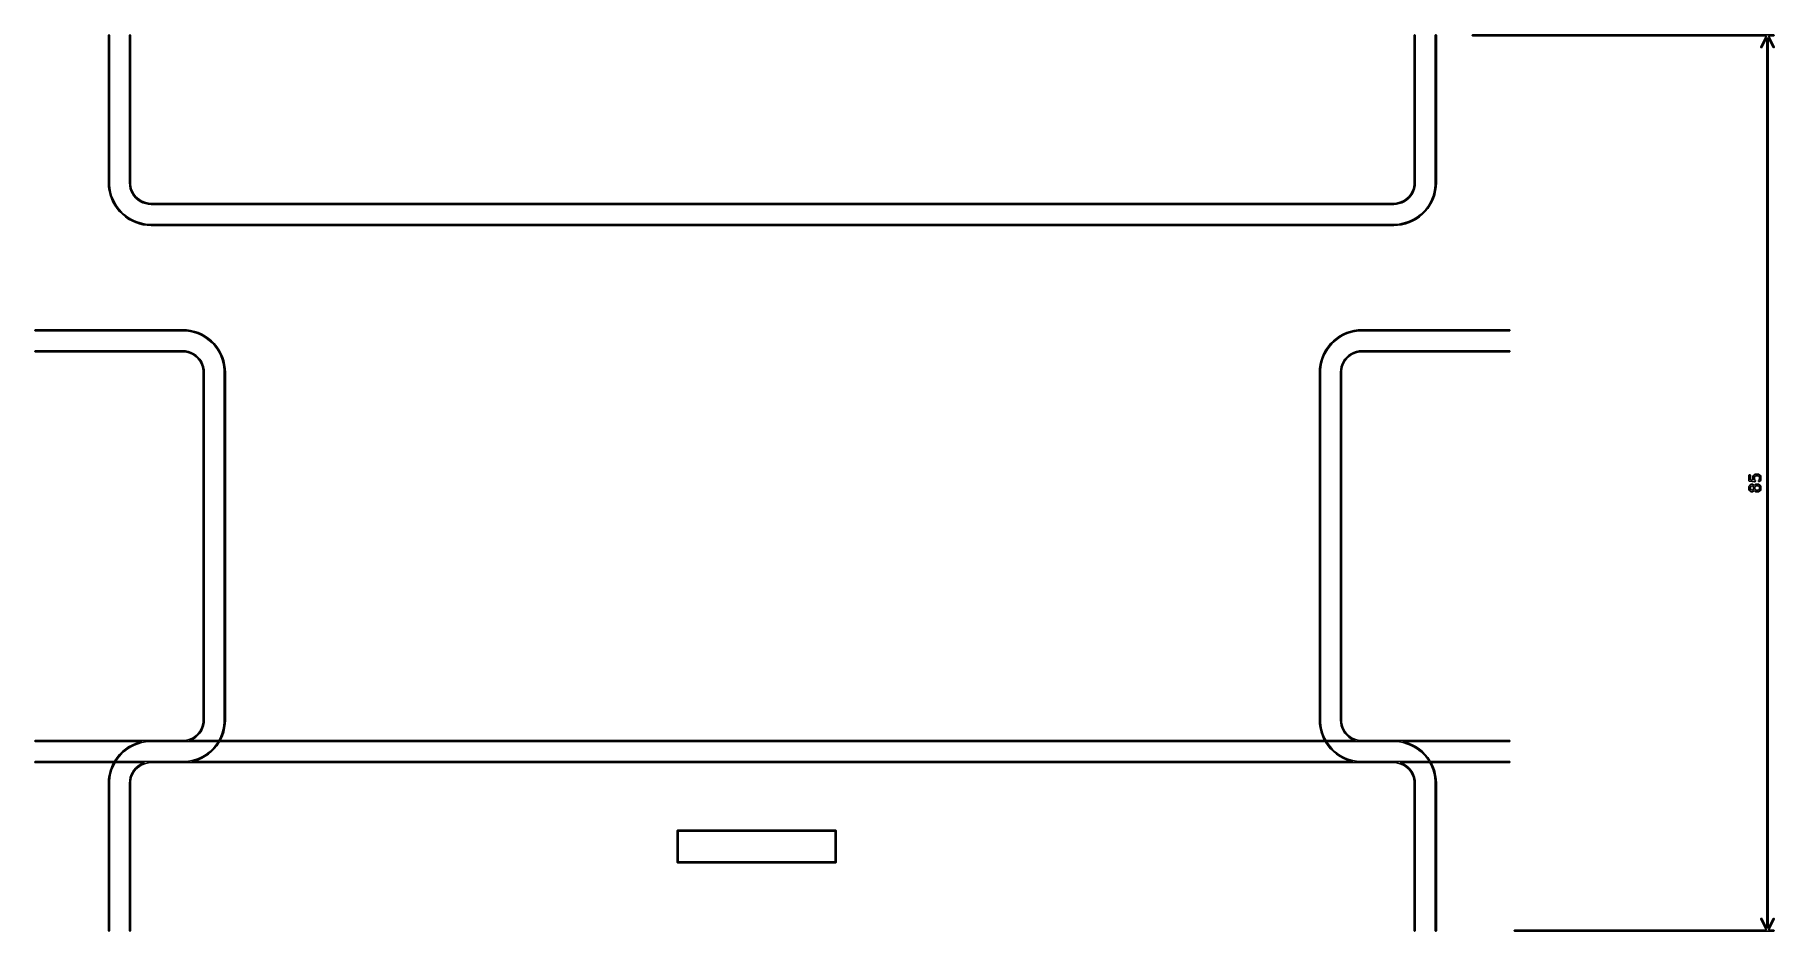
# Model space of a CAD drawing. Header units: inches. Extents: x 2.75 to 9.26, y -5.32 to -1.97.
import ezdxf

# ---------------------------------------------------------------- set-up
doc = ezdxf.new("R2010")
doc.units = ezdxf.units.IN
doc.header["$MEASUREMENT"] = 0
doc.layers.add('User.Drawings', color=9, linetype='CONTINUOUS', true_color=0xc2c2c2)

msp = doc.modelspace()

# ---------------------------------------------------------------- linework, layer by layer
at = {"layer": 'User.Drawings', "linetype": 'CONTINUOUS'}
for p, q in [((3.0295, -1.9685), (3.0297, -1.9678)), ((3.0295, -2.5197), (3.0295, -1.9685)), ((3.0297, -1.9678), (3.0307, -1.9667)), ((3.0307, -1.9667), (3.0322, -1.9667)), ((3.0322, -1.9667), (3.0333, -1.9678)), ((3.0333, -1.9678), (3.0335, -1.9685)), ((3.0335, -1.9685), (3.0335, -2.5197)), ((3.1083, -1.9685), (3.1084, -1.9678)), ((3.1083, -2.5197), (3.1083, -1.9685)), ((3.1084, -1.9678), (3.1095, -1.9667)), ((3.1095, -1.9667), (3.111, -1.9667)), ((3.111, -1.9667), (3.1121, -1.9678)), ((3.1121, -1.9678), (3.1122, -1.9685)), ((3.1122, -1.9685), (3.1122, -2.5197)), ((7.9114, -1.9685), (7.9116, -1.9678)), ((7.9114, -2.5197), (7.9114, -1.9685)), ((7.9116, -1.9678), (7.9126, -1.9667)), ((7.9126, -1.9667), (7.9141, -1.9667)), ((7.9141, -1.9667), (7.9152, -1.9678)), ((7.9152, -1.9678), (7.9154, -1.9685)), ((7.9154, -1.9685), (7.9154, -2.5197)), ((7.9902, -1.9685), (7.9903, -1.9678)), ((7.9902, -2.5197), (7.9902, -1.9685)), ((7.9903, -1.9678), (7.9914, -1.9667)), ((7.9914, -1.9667), (7.9929, -1.9667)), ((7.9929, -1.9667), (7.9939, -1.9678)), ((7.9939, -1.9678), (7.9941, -1.9685)), ((7.9941, -1.9685), (7.9941, -2.5197)), ((8.1281, -1.9678), (8.1292, -1.9667)), ((8.1281, -1.9693), (8.1281, -1.9678)), ((8.1292, -1.9703), (8.1281, -1.9693)), ((8.1292, -1.9667), (8.1299, -1.9665)), ((8.1299, -1.9705), (8.1292, -1.9703)), ((8.1299, -1.9665), (9.2554, -1.9665)), ((9.229, -1.9705), (8.1299, -1.9705)), ((9.2072, -2.0127), (9.2074, -2.0119)), ((9.2077, -2.0141), (9.2072, -2.0127)), ((9.2074, -2.0119), (9.229, -1.9705)), ((9.209, -2.0148), (9.2077, -2.0141)), ((9.2105, -2.0144), (9.209, -2.0148)), ((9.2109, -2.0138), (9.2105, -2.0144)), ((9.2303, -1.9765), (9.2109, -2.0138)), ((9.2303, -5.3069), (9.2303, -1.9765)), ((9.2536, -2.0138), (9.2343, -1.9765)), ((9.2343, -1.9765), (9.2343, -5.3069)), ((9.2554, -1.9705), (9.2355, -1.9705)), ((9.2355, -1.9705), (9.2571, -2.0119)), ((9.2541, -2.0144), (9.2536, -2.0138)), ((9.2555, -2.0148), (9.2541, -2.0144)), ((9.2554, -1.9665), (9.2561, -1.9667)), ((9.2561, -1.9703), (9.2554, -1.9705)), ((9.2569, -2.0141), (9.2555, -2.0148)), ((9.2561, -1.9667), (9.2572, -1.9678)), ((9.2572, -1.9693), (9.2561, -1.9703)), ((9.2573, -2.0127), (9.2569, -2.0141)), ((9.2571, -2.0119), (9.2573, -2.0127)), ((9.2572, -1.9678), (9.2572, -1.9693)), ((3.0302, -2.5344), (3.0295, -2.5197)), ((3.0322, -2.549), (3.0302, -2.5344)), ((3.0335, -2.5197), (3.0335, -2.5269)), ((3.0335, -2.5269), (3.0348, -2.5412)), ((3.109, -2.5302), (3.1083, -2.5197)), ((3.111, -2.5406), (3.109, -2.5302)), ((3.1122, -2.5197), (3.1122, -2.5247)), ((3.1122, -2.5247), (3.1135, -2.5347)), ((3.1135, -2.5347), (3.1161, -2.5444)), ((7.9075, -2.5444), (7.9101, -2.5347)), ((7.9101, -2.5347), (7.9114, -2.5247)), ((7.9114, -2.5247), (7.9114, -2.5197)), ((7.9114, -2.5197), (7.9114, -2.5197)), ((7.9147, -2.5302), (7.9126, -2.5406)), ((7.9154, -2.5197), (7.9147, -2.5302)), ((7.9154, -2.5197), (7.9154, -2.5197)), ((7.9888, -2.5412), (7.9902, -2.5269)), ((7.9902, -2.5269), (7.9902, -2.5197)), ((7.9934, -2.5344), (7.9914, -2.549)), ((7.9941, -2.5197), (7.9934, -2.5344)), ((3.0356, -2.5633), (3.0322, -2.549)), ((3.0348, -2.5412), (3.0374, -2.5553)), ((3.0403, -2.5773), (3.0356, -2.5633)), ((3.0374, -2.5553), (3.0414, -2.5692)), ((3.0462, -2.5908), (3.0403, -2.5773)), ((3.0414, -2.5692), (3.0466, -2.5826)), ((3.0534, -2.6036), (3.0462, -2.5908)), ((3.0466, -2.5826), (3.053, -2.5954)), ((3.053, -2.5954), (3.0605, -2.6077)), ((3.1144, -2.5506), (3.111, -2.5406)), ((3.1191, -2.56), (3.1144, -2.5506)), ((3.1161, -2.5444), (3.12, -2.5537)), ((3.1249, -2.5688), (3.1191, -2.56)), ((3.12, -2.5537), (3.125, -2.5624)), ((3.1319, -2.5768), (3.1249, -2.5688)), ((3.125, -2.5624), (3.1311, -2.5704)), ((3.1311, -2.5704), (3.1382, -2.5775)), ((3.1398, -2.5837), (3.1319, -2.5768)), ((3.1382, -2.5775), (3.1462, -2.5837)), ((3.1486, -2.5896), (3.1398, -2.5837)), ((3.1462, -2.5837), (3.1549, -2.5887)), ((3.1581, -2.5943), (3.1486, -2.5896)), ((3.1549, -2.5887), (3.1642, -2.5925)), ((3.1681, -2.5976), (3.1581, -2.5943)), ((3.1642, -2.5925), (3.174, -2.5951)), ((3.1784, -2.5997), (3.1681, -2.5976)), ((3.174, -2.5951), (3.1839, -2.5965)), ((3.189, -2.6004), (3.1784, -2.5997)), ((3.1839, -2.5965), (3.189, -2.5965)), ((3.189, -2.5965), (7.8346, -2.5965)), ((7.8346, -2.6004), (3.189, -2.6004)), ((7.8346, -2.5965), (7.8397, -2.5965)), ((7.8452, -2.5997), (7.8346, -2.6004)), ((7.8397, -2.5965), (7.8497, -2.5951)), ((7.8555, -2.5976), (7.8452, -2.5997)), ((7.8497, -2.5951), (7.8594, -2.5925)), ((7.8655, -2.5943), (7.8555, -2.5976)), ((7.8594, -2.5925), (7.8687, -2.5887)), ((7.875, -2.5896), (7.8655, -2.5943)), ((7.8687, -2.5887), (7.8774, -2.5837)), ((7.8838, -2.5837), (7.875, -2.5896)), ((7.8774, -2.5837), (7.8854, -2.5775)), ((7.8917, -2.5768), (7.8838, -2.5837)), ((7.8854, -2.5775), (7.8925, -2.5704)), ((7.8987, -2.5688), (7.8917, -2.5768)), ((7.8925, -2.5704), (7.8986, -2.5624)), ((7.8986, -2.5624), (7.9036, -2.5537)), ((7.9045, -2.56), (7.8987, -2.5688)), ((7.9036, -2.5537), (7.9075, -2.5444)), ((7.9092, -2.5506), (7.9045, -2.56)), ((7.9126, -2.5406), (7.9092, -2.5506)), ((7.9631, -2.6077), (7.9706, -2.5954)), ((7.9774, -2.5908), (7.9702, -2.6036)), ((7.9706, -2.5954), (7.9771, -2.5826)), ((7.9771, -2.5826), (7.9823, -2.5692)), ((7.9833, -2.5773), (7.9774, -2.5908)), ((7.9823, -2.5692), (7.9862, -2.5553)), ((7.988, -2.5633), (7.9833, -2.5773)), ((7.9862, -2.5553), (7.9888, -2.5412)), ((7.9914, -2.549), (7.988, -2.5633)), ((3.0617, -2.6158), (3.0534, -2.6036)), ((3.0605, -2.6077), (3.0692, -2.6191)), ((3.0711, -2.6271), (3.0617, -2.6158)), ((3.0692, -2.6191), (3.0789, -2.6298)), ((3.0816, -2.6375), (3.0711, -2.6271)), ((3.0789, -2.6298), (3.0895, -2.6395)), ((3.0929, -2.6469), (3.0816, -2.6375)), ((3.0895, -2.6395), (3.101, -2.6481)), ((3.105, -2.6553), (3.0929, -2.6469)), ((3.101, -2.6481), (3.1132, -2.6557)), ((3.1179, -2.6624), (3.105, -2.6553)), ((3.1132, -2.6557), (3.1261, -2.6621)), ((3.1314, -2.6684), (3.1179, -2.6624)), ((3.1261, -2.6621), (3.1395, -2.6673)), ((7.8841, -2.6673), (7.8975, -2.6621)), ((7.9057, -2.6624), (7.8922, -2.6684)), ((7.8975, -2.6621), (7.9104, -2.6557)), ((7.9186, -2.6553), (7.9057, -2.6624)), ((7.9104, -2.6557), (7.9226, -2.6481)), ((7.9307, -2.6469), (7.9186, -2.6553)), ((7.9226, -2.6481), (7.9341, -2.6395)), ((7.9421, -2.6375), (7.9307, -2.6469)), ((7.9341, -2.6395), (7.9447, -2.6298)), ((7.9525, -2.6271), (7.9421, -2.6375)), ((7.9447, -2.6298), (7.9544, -2.6191)), ((7.9619, -2.6158), (7.9525, -2.6271)), ((7.9544, -2.6191), (7.9631, -2.6077)), ((7.9702, -2.6036), (7.9619, -2.6158)), ((3.1453, -2.673), (3.1314, -2.6684)), ((3.1395, -2.6673), (3.1533, -2.6712)), ((3.1597, -2.6764), (3.1453, -2.673)), ((3.1533, -2.6712), (3.1675, -2.6739)), ((3.1743, -2.6785), (3.1597, -2.6764)), ((3.1675, -2.6739), (3.1818, -2.6752)), ((3.189, -2.6791), (3.1743, -2.6785)), ((3.1818, -2.6752), (3.189, -2.6752)), ((3.189, -2.6752), (7.8346, -2.6752)), ((7.8346, -2.6791), (3.189, -2.6791)), ((7.8346, -2.6752), (7.8418, -2.6752)), ((7.8494, -2.6785), (7.8346, -2.6791)), ((7.8418, -2.6752), (7.8562, -2.6739)), ((7.8639, -2.6764), (7.8494, -2.6785)), ((7.8562, -2.6739), (7.8703, -2.6712)), ((7.8783, -2.673), (7.8639, -2.6764)), ((7.8703, -2.6712), (7.8841, -2.6673)), ((7.8922, -2.6684), (7.8783, -2.673)), ((2.7541, -3.0701), (2.7552, -3.069)), ((2.7541, -3.0716), (2.7541, -3.0701)), ((2.7552, -3.0727), (2.7541, -3.0716)), ((2.7552, -3.069), (2.7559, -3.0689)), ((2.7559, -3.0728), (2.7552, -3.0727)), ((2.7559, -3.0689), (3.3071, -3.0689)), ((3.3071, -3.0728), (2.7559, -3.0728)), ((3.3071, -3.0689), (3.3218, -3.0696)), ((3.3143, -3.0728), (3.3071, -3.0728)), ((3.3286, -3.0742), (3.3143, -3.0728)), ((3.3218, -3.0696), (3.3364, -3.0716)), ((3.3427, -3.0768), (3.3286, -3.0742)), ((3.3364, -3.0716), (3.3507, -3.075)), ((3.3566, -3.0807), (3.3427, -3.0768)), ((3.3507, -3.075), (3.3647, -3.0797)), ((3.37, -3.0859), (3.3566, -3.0807)), ((3.3647, -3.0797), (3.3782, -3.0856)), ((3.3828, -3.0923), (3.37, -3.0859)), ((3.3782, -3.0856), (3.391, -3.0928)), ((3.3951, -3.0999), (3.3828, -3.0923)), ((3.391, -3.0928), (3.4032, -3.1011)), ((3.4065, -3.1086), (3.3951, -3.0999)), ((3.4032, -3.1011), (3.4145, -3.1105)), ((3.4172, -3.1183), (3.4065, -3.1086)), ((3.4145, -3.1105), (3.4249, -3.1209)), ((3.4269, -3.1289), (3.4172, -3.1183)), ((3.4249, -3.1209), (3.4343, -3.1323)), ((7.5893, -3.1323), (7.5987, -3.1209)), ((7.6065, -3.1183), (7.5968, -3.1289)), ((7.5987, -3.1209), (7.6091, -3.1105)), ((7.6171, -3.1086), (7.6065, -3.1183)), ((7.6091, -3.1105), (7.6204, -3.1011)), ((7.6286, -3.0999), (7.6171, -3.1086)), ((7.6204, -3.1011), (7.6326, -3.0928)), ((7.6408, -3.0923), (7.6286, -3.0999)), ((7.6326, -3.0928), (7.6455, -3.0856)), ((7.6537, -3.0859), (7.6408, -3.0923)), ((7.6455, -3.0856), (7.6589, -3.0797)), ((7.6671, -3.0807), (7.6537, -3.0859)), ((7.6589, -3.0797), (7.6729, -3.075)), ((7.6809, -3.0768), (7.6671, -3.0807)), ((7.6729, -3.075), (7.6872, -3.0716)), ((7.695, -3.0742), (7.6809, -3.0768)), ((7.6872, -3.0716), (7.7018, -3.0696)), ((7.7093, -3.0728), (7.695, -3.0742)), ((7.7018, -3.0696), (7.7165, -3.0689)), ((7.7165, -3.0728), (7.7093, -3.0728)), ((7.7165, -3.0689), (8.2677, -3.0689)), ((8.2677, -3.0728), (7.7165, -3.0728)), ((8.2677, -3.0689), (8.2685, -3.069)), ((8.2685, -3.0727), (8.2677, -3.0728)), ((8.2685, -3.069), (8.2695, -3.0701)), ((8.2695, -3.0716), (8.2685, -3.0727)), ((8.2695, -3.0701), (8.2695, -3.0716)), ((2.7541, -3.1489), (2.7552, -3.1478)), ((2.7541, -3.1504), (2.7541, -3.1489)), ((2.7552, -3.1514), (2.7541, -3.1504)), ((2.7552, -3.1478), (2.7559, -3.1476)), ((2.7559, -3.1516), (2.7552, -3.1514)), ((2.7559, -3.1476), (3.3071, -3.1476)), ((3.3071, -3.1516), (2.7559, -3.1516)), ((3.3071, -3.1476), (3.3176, -3.1483)), ((3.3121, -3.1516), (3.3071, -3.1516)), ((3.3221, -3.1529), (3.3121, -3.1516)), ((3.3176, -3.1483), (3.328, -3.1504)), ((3.3318, -3.1555), (3.3221, -3.1529)), ((3.328, -3.1504), (3.338, -3.1538)), ((3.3411, -3.1593), (3.3318, -3.1555)), ((3.338, -3.1538), (3.3474, -3.1585)), ((3.3498, -3.1644), (3.3411, -3.1593)), ((3.3474, -3.1585), (3.3562, -3.1643)), ((3.3578, -3.1705), (3.3498, -3.1644)), ((3.3562, -3.1643), (3.3642, -3.1713)), ((3.3649, -3.1776), (3.3578, -3.1705)), ((3.3642, -3.1713), (3.3711, -3.1792)), ((3.3711, -3.1856), (3.3649, -3.1776)), ((3.3711, -3.1792), (3.377, -3.188)), ((3.3761, -3.1943), (3.3711, -3.1856)), ((3.4355, -3.1404), (3.4269, -3.1289)), ((3.4343, -3.1323), (3.4427, -3.1444)), ((3.4431, -3.1526), (3.4355, -3.1404)), ((3.4427, -3.1444), (3.4498, -3.1573)), ((3.4495, -3.1655), (3.4431, -3.1526)), ((3.4547, -3.1789), (3.4495, -3.1655)), ((3.4498, -3.1573), (3.4558, -3.1707)), ((3.4586, -3.1927), (3.4547, -3.1789)), ((3.4558, -3.1707), (3.4604, -3.1847)), ((3.4604, -3.1847), (3.4638, -3.199)), ((7.5598, -3.199), (7.5632, -3.1847)), ((7.5632, -3.1847), (7.5679, -3.1707)), ((7.5689, -3.1789), (7.565, -3.1927)), ((7.5679, -3.1707), (7.5738, -3.1573)), ((7.5741, -3.1655), (7.5689, -3.1789)), ((7.5738, -3.1573), (7.581, -3.1444)), ((7.5805, -3.1526), (7.5741, -3.1655)), ((7.5881, -3.1404), (7.5805, -3.1526)), ((7.581, -3.1444), (7.5893, -3.1323)), ((7.5968, -3.1289), (7.5881, -3.1404)), ((7.6466, -3.188), (7.6525, -3.1792)), ((7.6526, -3.1856), (7.6475, -3.1943)), ((7.6525, -3.1792), (7.6595, -3.1713)), ((7.6587, -3.1776), (7.6526, -3.1856)), ((7.6658, -3.1705), (7.6587, -3.1776)), ((7.6595, -3.1713), (7.6674, -3.1643)), ((7.6738, -3.1644), (7.6658, -3.1705)), ((7.6674, -3.1643), (7.6762, -3.1585)), ((7.6825, -3.1593), (7.6738, -3.1644)), ((7.6762, -3.1585), (7.6856, -3.1538)), ((7.6918, -3.1555), (7.6825, -3.1593)), ((7.6856, -3.1538), (7.6956, -3.1504)), ((7.7015, -3.1529), (7.6918, -3.1555)), ((7.6956, -3.1504), (7.706, -3.1483)), ((7.7115, -3.1516), (7.7015, -3.1529)), ((7.706, -3.1483), (7.7165, -3.1476)), ((7.7165, -3.1516), (7.7115, -3.1516)), ((7.7165, -3.1476), (8.2677, -3.1476)), ((8.2677, -3.1516), (7.7165, -3.1516)), ((8.2677, -3.1476), (8.2685, -3.1478)), ((8.2685, -3.1514), (8.2677, -3.1516)), ((8.2685, -3.1478), (8.2695, -3.1489)), ((8.2695, -3.1504), (8.2685, -3.1514)), ((8.2695, -3.1489), (8.2695, -3.1504)), ((3.3799, -3.2036), (3.3761, -3.1943)), ((3.377, -3.188), (3.3817, -3.1975)), ((3.3825, -3.2133), (3.3799, -3.2036)), ((3.3817, -3.1975), (3.385, -3.2075)), ((3.3839, -3.2233), (3.3825, -3.2133)), ((3.3839, -3.2283), (3.3839, -3.2233)), ((3.3839, -4.5276), (3.3839, -3.2283)), ((3.385, -3.2075), (3.3871, -3.2178)), ((3.3871, -3.2178), (3.3878, -3.2283)), ((3.3878, -3.2283), (3.3878, -4.5276)), ((3.4613, -3.2068), (3.4586, -3.1927)), ((3.4626, -3.2212), (3.4613, -3.2068)), ((3.4626, -3.2283), (3.4626, -3.2212)), ((3.4626, -4.5276), (3.4626, -3.2283)), ((3.4638, -3.199), (3.4659, -3.2136)), ((3.4659, -3.2136), (3.4665, -3.2283)), ((3.4665, -3.2283), (3.4665, -4.5276)), ((7.5571, -3.2283), (7.5578, -3.2136)), ((7.5571, -4.5276), (7.5571, -3.2283)), ((7.5578, -3.2136), (7.5598, -3.199)), ((7.5624, -3.2068), (7.561, -3.2212)), ((7.561, -3.2212), (7.561, -3.2283)), ((7.561, -3.2283), (7.561, -4.5276)), ((7.565, -3.1927), (7.5624, -3.2068)), ((7.6358, -3.2283), (7.6365, -3.2178)), ((7.6358, -4.5276), (7.6358, -3.2283)), ((7.6365, -3.2178), (7.6386, -3.2075)), ((7.6386, -3.2075), (7.642, -3.1975)), ((7.6411, -3.2133), (7.6398, -3.2233)), ((7.6398, -3.2233), (7.6398, -3.2283)), ((7.6398, -3.2283), (7.6398, -4.5276)), ((7.6437, -3.2036), (7.6411, -3.2133)), ((7.642, -3.1975), (7.6466, -3.188)), ((7.6475, -3.1943), (7.6437, -3.2036)), ((9.1626, -3.613), (9.1631, -3.612)), ((9.1626, -3.6136), (9.1626, -3.613)), ((9.1626, -3.6324), (9.1626, -3.6136)), ((9.1626, -3.6326), (9.1626, -3.6324)), ((9.1626, -3.6327), (9.1626, -3.6326)), ((9.1626, -3.6326), (9.1626, -3.6326)), ((9.1626, -3.6329), (9.1626, -3.6327)), ((9.1628, -3.6333), (9.1626, -3.6329)), ((9.1629, -3.6337), (9.1628, -3.6333)), ((9.163, -3.6339), (9.1629, -3.6337)), ((9.1631, -3.634), (9.163, -3.6339)), ((9.1631, -3.612), (9.1639, -3.6112)), ((9.1634, -3.6343), (9.1631, -3.634)), ((9.1637, -3.6346), (9.1634, -3.6343)), ((9.1638, -3.6347), (9.1637, -3.6346)), ((9.1639, -3.6348), (9.1638, -3.6347)), ((9.1639, -3.6112), (9.165, -3.6107)), ((9.1643, -3.635), (9.1639, -3.6348)), ((9.1647, -3.6352), (9.1643, -3.635)), ((9.1649, -3.6352), (9.1647, -3.6352)), ((9.165, -3.6353), (9.1649, -3.6352)), ((9.165, -3.6107), (9.1661, -3.6107)), ((9.1653, -3.6353), (9.165, -3.6353)), ((9.165, -3.6353), (9.165, -3.6353)), ((9.184, -3.6372), (9.1653, -3.6353)), ((9.1661, -3.6107), (9.1672, -3.6112)), ((9.1672, -3.6112), (9.168, -3.612)), ((9.168, -3.612), (9.1684, -3.613)), ((9.1684, -3.613), (9.1685, -3.6136)), ((9.1685, -3.6136), (9.1685, -3.6297)), ((9.1685, -3.6297), (9.1783, -3.6307)), ((9.1776, -3.6187), (9.1777, -3.6186)), ((9.1776, -3.6192), (9.1776, -3.6187)), ((9.1776, -3.6286), (9.1776, -3.6192)), ((9.1776, -3.6292), (9.1776, -3.6286)), ((9.1777, -3.6293), (9.1776, -3.6292)), ((9.1777, -3.6185), (9.1779, -3.6179)), ((9.1777, -3.6186), (9.1777, -3.6185)), ((9.1777, -3.6294), (9.1777, -3.6293)), ((9.1779, -3.6299), (9.1777, -3.6294)), ((9.1779, -3.6179), (9.1798, -3.6142)), ((9.1783, -3.6307), (9.1779, -3.6299)), ((9.1798, -3.6142), (9.1799, -3.6139)), ((9.1799, -3.6139), (9.18, -3.6138)), ((9.18, -3.6138), (9.1801, -3.6137)), ((9.18, -3.6138), (9.18, -3.6138)), ((9.1801, -3.6136), (9.1803, -3.6134)), ((9.1801, -3.6137), (9.1801, -3.6136)), ((9.1803, -3.6134), (9.1822, -3.6115)), ((9.1822, -3.6115), (9.1824, -3.6113)), ((9.1824, -3.6113), (9.1825, -3.6113)), ((9.1825, -3.6113), (9.1826, -3.6112)), ((9.1826, -3.6112), (9.1827, -3.6112)), ((9.1827, -3.6111), (9.183, -3.611)), ((9.1827, -3.6112), (9.1827, -3.6111)), ((9.183, -3.611), (9.1867, -3.6091)), ((9.1848, -3.6172), (9.1835, -3.6199)), ((9.1835, -3.6199), (9.1835, -3.6279)), ((9.1835, -3.6279), (9.1848, -3.6306)), ((9.1846, -3.6372), (9.184, -3.6372)), ((9.1847, -3.6371), (9.1846, -3.6372)), ((9.1849, -3.6371), (9.1847, -3.6371)), ((9.186, -3.616), (9.1848, -3.6172)), ((9.1848, -3.6306), (9.1864, -3.6321)), ((9.1853, -3.637), (9.1849, -3.6371)), ((9.1857, -3.6368), (9.1853, -3.637)), ((9.1858, -3.6367), (9.1857, -3.6368)), ((9.1859, -3.6367), (9.1858, -3.6367)), ((9.1862, -3.6364), (9.1859, -3.6367)), ((9.1887, -3.6147), (9.186, -3.616)), ((9.1866, -3.6361), (9.1862, -3.6364)), ((9.1864, -3.6321), (9.1867, -3.6326)), ((9.1867, -3.6359), (9.1866, -3.636)), ((9.1866, -3.636), (9.1866, -3.6361)), ((9.1867, -3.6091), (9.1873, -3.6089)), ((9.1867, -3.6326), (9.1868, -3.6327)), ((9.1869, -3.6355), (9.1867, -3.6359)), ((9.1868, -3.6327), (9.1869, -3.6328)), ((9.1869, -3.6328), (9.187, -3.6333)), ((9.1871, -3.6351), (9.1869, -3.6355)), ((9.187, -3.6333), (9.1872, -3.6337)), ((9.1872, -3.6348), (9.1871, -3.6349)), ((9.1871, -3.6349), (9.1871, -3.6351)), ((9.1872, -3.6337), (9.1872, -3.6338)), ((9.1872, -3.6338), (9.1872, -3.6339)), ((9.1872, -3.6339), (9.1872, -3.6344)), ((9.1872, -3.6344), (9.1872, -3.6348)), ((9.1873, -3.6089), (9.1874, -3.6089)), ((9.1874, -3.6089), (9.1875, -3.6088)), ((9.1875, -3.6088), (9.188, -3.6088)), ((9.188, -3.6088), (9.1974, -3.6088)), ((9.1967, -3.6147), (9.1887, -3.6147)), ((9.1994, -3.616), (9.1967, -3.6147)), ((9.1974, -3.6088), (9.198, -3.6088)), ((9.198, -3.6088), (9.1981, -3.6089)), ((9.1981, -3.6089), (9.1982, -3.6089)), ((9.1982, -3.6089), (9.1987, -3.6091)), ((9.1983, -3.6337), (9.1987, -3.6326)), ((9.1983, -3.6348), (9.1983, -3.6337)), ((9.1987, -3.6359), (9.1983, -3.6348)), ((9.1987, -3.6091), (9.2025, -3.611)), ((9.1987, -3.6326), (9.1991, -3.6321)), ((9.1995, -3.6367), (9.1987, -3.6359)), ((9.1991, -3.6321), (9.2006, -3.6306)), ((9.2006, -3.6172), (9.1994, -3.616)), ((9.2006, -3.6371), (9.1995, -3.6367)), ((9.202, -3.6199), (9.2006, -3.6172)), ((9.2006, -3.6306), (9.202, -3.6279)), ((9.2017, -3.6371), (9.2006, -3.6371)), ((9.2028, -3.6367), (9.2017, -3.6371)), ((9.202, -3.6279), (9.202, -3.6199)), ((9.2025, -3.611), (9.2027, -3.6111)), ((9.2027, -3.6111), (9.2028, -3.6112)), ((9.2028, -3.6112), (9.2029, -3.6112)), ((9.2033, -3.6363), (9.2028, -3.6367)), ((9.2029, -3.6112), (9.203, -3.6113)), ((9.203, -3.6113), (9.203, -3.6113)), ((9.203, -3.6113), (9.2033, -3.6115)), ((9.2033, -3.6115), (9.2051, -3.6134)), ((9.2051, -3.6344), (9.2033, -3.6363)), ((9.2051, -3.6134), (9.2053, -3.6136)), ((9.2053, -3.6342), (9.2051, -3.6344)), ((9.2053, -3.6136), (9.2054, -3.6137)), ((9.2054, -3.6342), (9.2053, -3.6342)), ((9.2054, -3.6137), (9.2054, -3.6138)), ((9.2054, -3.6138), (9.2055, -3.6138)), ((9.2055, -3.634), (9.2054, -3.6341)), ((9.2054, -3.6341), (9.2054, -3.6342)), ((9.2055, -3.6138), (9.2055, -3.6139)), ((9.2055, -3.6139), (9.2057, -3.6142)), ((9.2057, -3.6337), (9.2055, -3.6339)), ((9.2055, -3.6339), (9.2055, -3.634)), ((9.2057, -3.6142), (9.2076, -3.6179)), ((9.2076, -3.6299), (9.2057, -3.6337)), ((9.2076, -3.6179), (9.2078, -3.6185)), ((9.2078, -3.6294), (9.2076, -3.6299)), ((9.2078, -3.6185), (9.2078, -3.6186)), ((9.2078, -3.6186), (9.2078, -3.6187)), ((9.2078, -3.6187), (9.2079, -3.6192)), ((9.2079, -3.6286), (9.2078, -3.6292)), ((9.2078, -3.6292), (9.2078, -3.6293)), ((9.2078, -3.6293), (9.2078, -3.6294)), ((9.2079, -3.6192), (9.2079, -3.6286)), ((9.1626, -3.6562), (9.1627, -3.6561)), ((9.1626, -3.6567), (9.1626, -3.6562)), ((9.1626, -3.6642), (9.1626, -3.6567)), ((9.1626, -3.6648), (9.1626, -3.6642)), ((9.1627, -3.6649), (9.1626, -3.6648)), ((9.1627, -3.656), (9.1629, -3.6554)), ((9.1627, -3.6561), (9.1627, -3.656)), ((9.1627, -3.665), (9.1627, -3.6649)), ((9.1629, -3.6655), (9.1627, -3.665)), ((9.1629, -3.6554), (9.1648, -3.6517)), ((9.1648, -3.6693), (9.1629, -3.6655)), ((9.1648, -3.6517), (9.1649, -3.6514)), ((9.1649, -3.6695), (9.1648, -3.6693)), ((9.1649, -3.6514), (9.165, -3.6513)), ((9.165, -3.6696), (9.1649, -3.6695)), ((9.165, -3.6513), (9.1651, -3.6512)), ((9.165, -3.6513), (9.165, -3.6513)), ((9.165, -3.6697), (9.165, -3.6696)), ((9.1651, -3.6698), (9.165, -3.6697)), ((9.1651, -3.6511), (9.1653, -3.6509)), ((9.1651, -3.6512), (9.1651, -3.6511)), ((9.1653, -3.6701), (9.1651, -3.6698)), ((9.1651, -3.6698), (9.1651, -3.6698)), ((9.1653, -3.6509), (9.1672, -3.649)), ((9.1672, -3.6719), (9.1653, -3.6701)), ((9.1672, -3.649), (9.1674, -3.6488)), ((9.1674, -3.6721), (9.1672, -3.6719)), ((9.1674, -3.6488), (9.1675, -3.6488)), ((9.1675, -3.6722), (9.1674, -3.6721)), ((9.1675, -3.6488), (9.1676, -3.6487)), ((9.1676, -3.6722), (9.1675, -3.6722)), ((9.1676, -3.6487), (9.1677, -3.6487)), ((9.1677, -3.6723), (9.1676, -3.6722)), ((9.1677, -3.6486), (9.168, -3.6485)), ((9.1677, -3.6487), (9.1677, -3.6486)), ((9.168, -3.6725), (9.1677, -3.6723)), ((9.1677, -3.6723), (9.1677, -3.6723)), ((9.168, -3.6485), (9.1717, -3.6466)), ((9.1717, -3.6744), (9.168, -3.6725)), ((9.1698, -3.6547), (9.1685, -3.6574)), ((9.1685, -3.6574), (9.1685, -3.6635)), ((9.1685, -3.6635), (9.1698, -3.6662)), ((9.171, -3.6535), (9.1698, -3.6547)), ((9.1698, -3.6662), (9.171, -3.6674)), ((9.1737, -3.6522), (9.171, -3.6535)), ((9.171, -3.6674), (9.1737, -3.6688)), ((9.1717, -3.6466), (9.1723, -3.6464)), ((9.1723, -3.6746), (9.1717, -3.6744)), ((9.1723, -3.6464), (9.1724, -3.6464)), ((9.1724, -3.6746), (9.1723, -3.6746)), ((9.1724, -3.6464), (9.1725, -3.6463)), ((9.1725, -3.6746), (9.1724, -3.6746)), ((9.1725, -3.6463), (9.173, -3.6463)), ((9.173, -3.6747), (9.1725, -3.6746)), ((9.173, -3.6463), (9.1749, -3.6463)), ((9.1749, -3.6747), (9.173, -3.6747)), ((9.1742, -3.6522), (9.1737, -3.6522)), ((9.1737, -3.6688), (9.1742, -3.6688)), ((9.1769, -3.6535), (9.1742, -3.6522)), ((9.1742, -3.6688), (9.1769, -3.6674)), ((9.1749, -3.6463), (9.1755, -3.6463)), ((9.1755, -3.6746), (9.1749, -3.6747)), ((9.1755, -3.6463), (9.1756, -3.6464)), ((9.1756, -3.6746), (9.1755, -3.6746)), ((9.1756, -3.6464), (9.1757, -3.6464)), ((9.1757, -3.6746), (9.1756, -3.6746)), ((9.1757, -3.6464), (9.1762, -3.6466)), ((9.1762, -3.6744), (9.1757, -3.6746)), ((9.1762, -3.6466), (9.18, -3.6485)), ((9.18, -3.6725), (9.1762, -3.6744)), ((9.1781, -3.6547), (9.1769, -3.6535)), ((9.1769, -3.6674), (9.1781, -3.6662)), ((9.1795, -3.6574), (9.1781, -3.6547)), ((9.1781, -3.6662), (9.1795, -3.6635)), ((9.1795, -3.6635), (9.1795, -3.6574)), ((9.18, -3.6485), (9.1802, -3.6486)), ((9.1802, -3.6723), (9.18, -3.6725)), ((9.1802, -3.6486), (9.1803, -3.6487)), ((9.1803, -3.6723), (9.1802, -3.6723)), ((9.1803, -3.6487), (9.1804, -3.6487)), ((9.1804, -3.6722), (9.1803, -3.6723)), ((9.1804, -3.6487), (9.1805, -3.6488)), ((9.1805, -3.6722), (9.1804, -3.6722)), ((9.1805, -3.6488), (9.1805, -3.6488)), ((9.1805, -3.6488), (9.1808, -3.649)), ((9.1808, -3.6719), (9.1805, -3.6721)), ((9.1805, -3.6721), (9.1805, -3.6722)), ((9.1808, -3.649), (9.1824, -3.6507)), ((9.1824, -3.6703), (9.1808, -3.6719)), ((9.1824, -3.6507), (9.1841, -3.649)), ((9.1841, -3.6719), (9.1824, -3.6703)), ((9.1841, -3.649), (9.1843, -3.6488)), ((9.1843, -3.6721), (9.1841, -3.6719)), ((9.1843, -3.6488), (9.1844, -3.6488)), ((9.1844, -3.6722), (9.1843, -3.6721)), ((9.1844, -3.6488), (9.1844, -3.6487)), ((9.1844, -3.6487), (9.1845, -3.6487)), ((9.1845, -3.6723), (9.1844, -3.6722)), ((9.1844, -3.6722), (9.1844, -3.6722)), ((9.1845, -3.6487), (9.1846, -3.6486)), ((9.1846, -3.6723), (9.1845, -3.6723)), ((9.1846, -3.6486), (9.1848, -3.6485)), ((9.1848, -3.6725), (9.1846, -3.6723)), ((9.1848, -3.6485), (9.1886, -3.6466)), ((9.1886, -3.6744), (9.1848, -3.6725)), ((9.1867, -3.6547), (9.1854, -3.6574)), ((9.1854, -3.6574), (9.1854, -3.6635)), ((9.1854, -3.6635), (9.1867, -3.6662)), ((9.1879, -3.6535), (9.1867, -3.6547)), ((9.1867, -3.6662), (9.1879, -3.6674)), ((9.1906, -3.6522), (9.1879, -3.6535)), ((9.1879, -3.6674), (9.1906, -3.6688)), ((9.1886, -3.6466), (9.1891, -3.6464)), ((9.1891, -3.6746), (9.1886, -3.6744)), ((9.1891, -3.6464), (9.1892, -3.6464)), ((9.1892, -3.6746), (9.1891, -3.6746)), ((9.1892, -3.6464), (9.1893, -3.6463)), ((9.1893, -3.6746), (9.1892, -3.6746)), ((9.1893, -3.6463), (9.1899, -3.6463)), ((9.1899, -3.6747), (9.1893, -3.6746)), ((9.1899, -3.6463), (9.1974, -3.6463)), ((9.1974, -3.6747), (9.1899, -3.6747)), ((9.1967, -3.6522), (9.1906, -3.6522)), ((9.1906, -3.6688), (9.1967, -3.6688)), ((9.1994, -3.6535), (9.1967, -3.6522)), ((9.1967, -3.6688), (9.1994, -3.6674)), ((9.1974, -3.6463), (9.198, -3.6463)), ((9.198, -3.6746), (9.1974, -3.6747)), ((9.198, -3.6463), (9.1981, -3.6464)), ((9.1981, -3.6746), (9.198, -3.6746)), ((9.1981, -3.6464), (9.1982, -3.6464)), ((9.1982, -3.6746), (9.1981, -3.6746)), ((9.1982, -3.6464), (9.1987, -3.6466)), ((9.1987, -3.6744), (9.1982, -3.6746)), ((9.1987, -3.6466), (9.2025, -3.6485)), ((9.2025, -3.6725), (9.1987, -3.6744)), ((9.2006, -3.6547), (9.1994, -3.6535)), ((9.1994, -3.6674), (9.2006, -3.6662)), ((9.202, -3.6574), (9.2006, -3.6547)), ((9.2006, -3.6662), (9.202, -3.6635)), ((9.202, -3.6635), (9.202, -3.6574)), ((9.2025, -3.6485), (9.2027, -3.6486)), ((9.2027, -3.6723), (9.2025, -3.6725)), ((9.2027, -3.6486), (9.2028, -3.6487)), ((9.2028, -3.6723), (9.2027, -3.6723)), ((9.2028, -3.6487), (9.2029, -3.6487)), ((9.2029, -3.6722), (9.2028, -3.6723)), ((9.2029, -3.6487), (9.203, -3.6488)), ((9.203, -3.6722), (9.2029, -3.6722)), ((9.203, -3.6488), (9.203, -3.6488)), ((9.203, -3.6488), (9.2033, -3.649)), ((9.2033, -3.6719), (9.203, -3.6721)), ((9.203, -3.6721), (9.203, -3.6722)), ((9.2033, -3.649), (9.2051, -3.6509)), ((9.2051, -3.6701), (9.2033, -3.6719)), ((9.2051, -3.6509), (9.2053, -3.6511)), ((9.2053, -3.6698), (9.2051, -3.6701)), ((9.2053, -3.6511), (9.2054, -3.6512)), ((9.2054, -3.6698), (9.2053, -3.6698)), ((9.2054, -3.6512), (9.2054, -3.6513)), ((9.2054, -3.6513), (9.2055, -3.6513)), ((9.2055, -3.6696), (9.2054, -3.6697)), ((9.2054, -3.6697), (9.2054, -3.6698)), ((9.2055, -3.6513), (9.2055, -3.6514)), ((9.2055, -3.6514), (9.2057, -3.6517)), ((9.2057, -3.6693), (9.2055, -3.6695)), ((9.2055, -3.6695), (9.2055, -3.6696)), ((9.2057, -3.6517), (9.2076, -3.6554)), ((9.2076, -3.6655), (9.2057, -3.6693)), ((9.2076, -3.6554), (9.2078, -3.656)), ((9.2078, -3.665), (9.2076, -3.6655)), ((9.2078, -3.656), (9.2078, -3.6561)), ((9.2078, -3.6561), (9.2078, -3.6562)), ((9.2078, -3.6562), (9.2079, -3.6567)), ((9.2079, -3.6642), (9.2078, -3.6648)), ((9.2078, -3.6648), (9.2078, -3.6649)), ((9.2078, -3.6649), (9.2078, -3.665)), ((9.2079, -3.6567), (9.2079, -3.6642)), ((3.3799, -4.5523), (3.3825, -4.5426)), ((3.385, -4.5484), (3.3817, -4.5584)), ((3.3825, -4.5426), (3.3839, -4.5326)), ((3.3839, -4.5326), (3.3839, -4.5276)), ((3.3871, -4.5381), (3.385, -4.5484)), ((3.3878, -4.5276), (3.3871, -4.5381)), ((3.4586, -4.5632), (3.4613, -4.5491)), ((3.4613, -4.5491), (3.4626, -4.5347)), ((3.4626, -4.5347), (3.4626, -4.5276)), ((3.4659, -4.5423), (3.4638, -4.5569)), ((3.4665, -4.5276), (3.4659, -4.5423)), ((7.5578, -4.5423), (7.5571, -4.5276)), ((7.5598, -4.5569), (7.5578, -4.5423)), ((7.561, -4.5276), (7.561, -4.5347)), ((7.561, -4.5347), (7.5624, -4.5491)), ((7.5624, -4.5491), (7.565, -4.5632)), ((7.6365, -4.5381), (7.6358, -4.5276)), ((7.6386, -4.5484), (7.6365, -4.5381)), ((7.642, -4.5584), (7.6386, -4.5484)), ((7.6398, -4.5276), (7.6398, -4.5326)), ((7.6398, -4.5326), (7.6411, -4.5426)), ((7.6411, -4.5426), (7.6437, -4.5523)), ((2.7541, -4.6055), (2.7552, -4.6045)), ((2.7541, -4.6071), (2.7541, -4.6055)), ((2.7552, -4.6081), (2.7541, -4.6071)), ((2.7552, -4.6045), (2.7559, -4.6043)), ((2.7559, -4.6083), (2.7552, -4.6081)), ((2.7559, -4.6043), (3.3071, -4.6043)), ((3.1545, -4.6083), (2.7559, -4.6083)), ((3.1179, -4.621), (3.1314, -4.6151)), ((3.1395, -4.6162), (3.1261, -4.6214)), ((3.1314, -4.6151), (3.1453, -4.6104)), ((3.1533, -4.6122), (3.1395, -4.6162)), ((3.1453, -4.6104), (3.1545, -4.6083)), ((3.1675, -4.6096), (3.1533, -4.6122)), ((3.1818, -4.6083), (3.1675, -4.6096)), ((3.189, -4.6083), (3.1818, -4.6083)), ((3.44, -4.6083), (3.189, -4.6083)), ((3.189, -4.6083), (3.189, -4.6083)), ((3.189, -4.6083), (3.189, -4.6083)), ((3.3071, -4.6043), (3.3121, -4.6043)), ((3.3121, -4.6043), (3.3221, -4.603)), ((3.3221, -4.603), (3.3318, -4.6004)), ((3.338, -4.6021), (3.3315, -4.6043)), ((3.3315, -4.6043), (3.4425, -4.6043)), ((3.3318, -4.6004), (3.3411, -4.5966)), ((3.3474, -4.5975), (3.338, -4.6021)), ((3.3411, -4.5966), (3.3498, -4.5915)), ((3.3562, -4.5916), (3.3474, -4.5975)), ((3.3498, -4.5915), (3.3578, -4.5854)), ((3.3642, -4.5846), (3.3562, -4.5916)), ((3.3578, -4.5854), (3.3649, -4.5783)), ((3.3711, -4.5767), (3.3642, -4.5846)), ((3.3649, -4.5783), (3.3711, -4.5703)), ((3.3711, -4.5703), (3.3761, -4.5616)), ((3.377, -4.5679), (3.3711, -4.5767)), ((3.3761, -4.5616), (3.3799, -4.5523)), ((3.3817, -4.5584), (3.377, -4.5679)), ((3.4269, -4.627), (3.4355, -4.6155)), ((3.4427, -4.6115), (3.4343, -4.6236)), ((3.4355, -4.6155), (3.44, -4.6083)), ((3.4425, -4.6043), (3.4431, -4.6033)), ((3.4445, -4.6083), (3.4427, -4.6115)), ((3.4431, -4.6033), (3.4495, -4.5904)), ((7.5792, -4.6083), (3.4445, -4.6083)), ((3.4498, -4.5986), (3.4466, -4.6043)), ((3.4466, -4.6043), (7.577, -4.6043)), ((3.4495, -4.5904), (3.4547, -4.577)), ((3.4558, -4.5852), (3.4498, -4.5986)), ((3.4547, -4.577), (3.4586, -4.5632)), ((3.4604, -4.5712), (3.4558, -4.5852)), ((3.4638, -4.5569), (3.4604, -4.5712)), ((7.5632, -4.5712), (7.5598, -4.5569)), ((7.5679, -4.5852), (7.5632, -4.5712)), ((7.565, -4.5632), (7.5689, -4.577)), ((7.5738, -4.5986), (7.5679, -4.5852)), ((7.5689, -4.577), (7.5741, -4.5904)), ((7.577, -4.6043), (7.5738, -4.5986)), ((7.5741, -4.5904), (7.5805, -4.6033)), ((7.581, -4.6115), (7.5792, -4.6083)), ((7.5805, -4.6033), (7.5812, -4.6043)), ((7.5893, -4.6236), (7.581, -4.6115)), ((7.5812, -4.6043), (7.6921, -4.6043)), ((7.5836, -4.6083), (7.5881, -4.6155)), ((7.8346, -4.6083), (7.5836, -4.6083)), ((7.5881, -4.6155), (7.5968, -4.627)), ((7.6466, -4.5679), (7.642, -4.5584)), ((7.6437, -4.5523), (7.6475, -4.5616)), ((7.6525, -4.5767), (7.6466, -4.5679)), ((7.6475, -4.5616), (7.6526, -4.5703)), ((7.6595, -4.5846), (7.6525, -4.5767)), ((7.6526, -4.5703), (7.6587, -4.5783)), ((7.6587, -4.5783), (7.6658, -4.5854)), ((7.6674, -4.5916), (7.6595, -4.5846)), ((7.6658, -4.5854), (7.6738, -4.5915)), ((7.6762, -4.5975), (7.6674, -4.5916)), ((7.6738, -4.5915), (7.6825, -4.5966)), ((7.6856, -4.6021), (7.6762, -4.5975)), ((7.6825, -4.5966), (7.6918, -4.6004)), ((7.6921, -4.6043), (7.6856, -4.6021)), ((7.6918, -4.6004), (7.7015, -4.603)), ((7.7015, -4.603), (7.7115, -4.6043)), ((7.7115, -4.6043), (7.7165, -4.6043)), ((7.7165, -4.6043), (8.2677, -4.6043)), ((7.8418, -4.6083), (7.8346, -4.6083)), ((7.8562, -4.6096), (7.8418, -4.6083)), ((7.8703, -4.6122), (7.8562, -4.6096)), ((8.2677, -4.6083), (7.8691, -4.6083)), ((7.8691, -4.6083), (7.8783, -4.6104)), ((7.8841, -4.6162), (7.8703, -4.6122)), ((7.8783, -4.6104), (7.8922, -4.6151)), ((7.8975, -4.6214), (7.8841, -4.6162)), ((7.8922, -4.6151), (7.9057, -4.621)), ((8.2677, -4.6043), (8.2685, -4.6045)), ((8.2685, -4.6081), (8.2677, -4.6083)), ((8.2685, -4.6045), (8.2695, -4.6055)), ((8.2695, -4.6071), (8.2685, -4.6081)), ((8.2695, -4.6055), (8.2695, -4.6071)), ((3.0516, -4.6831), (3.0534, -4.6798)), ((3.0534, -4.6798), (3.0617, -4.6677)), ((3.0605, -4.6758), (3.056, -4.6831)), ((3.0692, -4.6643), (3.0605, -4.6758)), ((3.0617, -4.6677), (3.0711, -4.6564)), ((3.0789, -4.6537), (3.0692, -4.6643)), ((3.0711, -4.6564), (3.0816, -4.6459)), ((3.0895, -4.644), (3.0789, -4.6537)), ((3.0816, -4.6459), (3.0929, -4.6365)), ((3.101, -4.6353), (3.0895, -4.644)), ((3.0929, -4.6365), (3.105, -4.6282)), ((3.1132, -4.6278), (3.101, -4.6353)), ((3.105, -4.6282), (3.1179, -4.621)), ((3.1261, -4.6214), (3.1132, -4.6278)), ((3.3143, -4.6831), (3.3286, -4.6817)), ((3.3286, -4.6817), (3.3427, -4.6791)), ((3.3507, -4.6809), (3.3416, -4.6831)), ((3.3427, -4.6791), (3.3566, -4.6752)), ((3.3647, -4.6762), (3.3507, -4.6809)), ((3.3566, -4.6752), (3.37, -4.67)), ((3.3782, -4.6703), (3.3647, -4.6762)), ((3.37, -4.67), (3.3828, -4.6636)), ((3.391, -4.6631), (3.3782, -4.6703)), ((3.3828, -4.6636), (3.3951, -4.656)), ((3.4032, -4.6548), (3.391, -4.6631)), ((3.3951, -4.656), (3.4065, -4.6473)), ((3.4145, -4.6454), (3.4032, -4.6548)), ((3.4065, -4.6473), (3.4172, -4.6376)), ((3.4249, -4.635), (3.4145, -4.6454)), ((3.4172, -4.6376), (3.4269, -4.627)), ((3.4343, -4.6236), (3.4249, -4.635)), ((7.5987, -4.635), (7.5893, -4.6236)), ((7.5968, -4.627), (7.6065, -4.6376)), ((7.6091, -4.6454), (7.5987, -4.635)), ((7.6065, -4.6376), (7.6171, -4.6473)), ((7.6204, -4.6548), (7.6091, -4.6454)), ((7.6171, -4.6473), (7.6286, -4.656)), ((7.6326, -4.6631), (7.6204, -4.6548)), ((7.6286, -4.656), (7.6408, -4.6636)), ((7.6455, -4.6703), (7.6326, -4.6631)), ((7.6408, -4.6636), (7.6537, -4.67)), ((7.6589, -4.6762), (7.6455, -4.6703)), ((7.6537, -4.67), (7.6671, -4.6752)), ((7.6729, -4.6809), (7.6589, -4.6762)), ((7.6671, -4.6752), (7.6809, -4.6791)), ((7.682, -4.6831), (7.6729, -4.6809)), ((7.6809, -4.6791), (7.695, -4.6817)), ((7.695, -4.6817), (7.7093, -4.6831)), ((7.9104, -4.6278), (7.8975, -4.6214)), ((7.9057, -4.621), (7.9186, -4.6282)), ((7.9226, -4.6353), (7.9104, -4.6278)), ((7.9186, -4.6282), (7.9307, -4.6365)), ((7.9341, -4.644), (7.9226, -4.6353)), ((7.9307, -4.6365), (7.9421, -4.6459)), ((7.9447, -4.6537), (7.9341, -4.644)), ((7.9421, -4.6459), (7.9525, -4.6564)), ((7.9544, -4.6643), (7.9447, -4.6537)), ((7.9525, -4.6564), (7.9619, -4.6677)), ((7.9631, -4.6758), (7.9544, -4.6643)), ((7.9619, -4.6677), (7.9702, -4.6798)), ((7.9676, -4.6831), (7.9631, -4.6758)), ((7.9702, -4.6798), (7.972, -4.6831)), ((2.7541, -4.6843), (2.7552, -4.6832)), ((2.7541, -4.6858), (2.7541, -4.6843)), ((2.7552, -4.6869), (2.7541, -4.6858)), ((2.7552, -4.6832), (2.7559, -4.6831)), ((2.7559, -4.687), (2.7552, -4.6869)), ((2.7559, -4.6831), (3.0516, -4.6831)), ((3.0494, -4.687), (2.7559, -4.687)), ((3.0302, -4.7491), (3.0322, -4.7345)), ((3.0322, -4.7345), (3.0356, -4.7201)), ((3.0348, -4.7423), (3.0335, -4.7566)), ((3.0374, -4.7281), (3.0348, -4.7423)), ((3.0356, -4.7201), (3.0403, -4.7062)), ((3.0414, -4.7143), (3.0374, -4.7281)), ((3.0403, -4.7062), (3.0462, -4.6927)), ((3.0466, -4.7009), (3.0414, -4.7143)), ((3.0462, -4.6927), (3.0494, -4.687)), ((3.053, -4.688), (3.0466, -4.7009)), ((3.0536, -4.687), (3.053, -4.688)), ((3.1646, -4.687), (3.0536, -4.687)), ((3.056, -4.6831), (3.189, -4.6831)), ((3.109, -4.7532), (3.111, -4.7429)), ((3.111, -4.7429), (3.1144, -4.7329)), ((3.1161, -4.739), (3.1135, -4.7488)), ((3.1144, -4.7329), (3.1191, -4.7234)), ((3.12, -4.7298), (3.1161, -4.739)), ((3.1191, -4.7234), (3.1249, -4.7146)), ((3.125, -4.721), (3.12, -4.7298)), ((3.1249, -4.7146), (3.1319, -4.7067)), ((3.1311, -4.7131), (3.125, -4.721)), ((3.1382, -4.7059), (3.1311, -4.7131)), ((3.1319, -4.7067), (3.1398, -4.6997)), ((3.1462, -4.6998), (3.1382, -4.7059)), ((3.1398, -4.6997), (3.1486, -4.6939)), ((3.1549, -4.6948), (3.1462, -4.6998)), ((3.1486, -4.6939), (3.1581, -4.6892)), ((3.1642, -4.6909), (3.1549, -4.6948)), ((3.1581, -4.6892), (3.1646, -4.687)), ((3.174, -4.6883), (3.1642, -4.6909)), ((3.1839, -4.687), (3.174, -4.6883)), ((3.3071, -4.687), (3.1839, -4.687)), ((3.189, -4.6831), (3.189, -4.6831)), ((3.189, -4.6831), (3.3143, -4.6831)), ((7.7165, -4.687), (3.3071, -4.687)), ((3.3071, -4.687), (3.3071, -4.687)), ((3.3416, -4.6831), (7.682, -4.6831)), ((7.7093, -4.6831), (7.8346, -4.6831)), ((7.8346, -4.687), (7.7165, -4.687)), ((7.7165, -4.687), (7.7165, -4.687)), ((7.8346, -4.6831), (7.9676, -4.6831)), ((7.8397, -4.687), (7.8346, -4.687)), ((7.8497, -4.6883), (7.8397, -4.687)), ((7.8594, -4.6909), (7.8497, -4.6883)), ((7.97, -4.687), (7.859, -4.687)), ((7.859, -4.687), (7.8655, -4.6892)), ((7.8687, -4.6948), (7.8594, -4.6909)), ((7.8655, -4.6892), (7.875, -4.6939)), ((7.8774, -4.6998), (7.8687, -4.6948)), ((7.875, -4.6939), (7.8838, -4.6997)), ((7.8854, -4.7059), (7.8774, -4.6998)), ((7.8838, -4.6997), (7.8917, -4.7067)), ((7.8925, -4.7131), (7.8854, -4.7059)), ((7.8917, -4.7067), (7.8987, -4.7146)), ((7.8986, -4.721), (7.8925, -4.7131)), ((7.9036, -4.7298), (7.8986, -4.721)), ((7.8987, -4.7146), (7.9045, -4.7234)), ((7.9075, -4.739), (7.9036, -4.7298)), ((7.9045, -4.7234), (7.9092, -4.7329)), ((7.9101, -4.7488), (7.9075, -4.739)), ((7.9092, -4.7329), (7.9126, -4.7429)), ((7.9126, -4.7429), (7.9147, -4.7532)), ((7.9706, -4.688), (7.97, -4.687)), ((7.9771, -4.7009), (7.9706, -4.688)), ((7.972, -4.6831), (8.2677, -4.6831)), ((8.2677, -4.687), (7.9742, -4.687)), ((7.9742, -4.687), (7.9774, -4.6927)), ((7.9823, -4.7143), (7.9771, -4.7009)), ((7.9774, -4.6927), (7.9833, -4.7062)), ((7.9862, -4.7281), (7.9823, -4.7143)), ((7.9833, -4.7062), (7.988, -4.7201)), ((7.9888, -4.7423), (7.9862, -4.7281)), ((7.988, -4.7201), (7.9914, -4.7345)), ((7.9902, -4.7566), (7.9888, -4.7423)), ((7.9914, -4.7345), (7.9934, -4.7491)), ((8.2677, -4.6831), (8.2685, -4.6832)), ((8.2685, -4.6869), (8.2677, -4.687)), ((8.2685, -4.6832), (8.2695, -4.6843)), ((8.2695, -4.6858), (8.2685, -4.6869)), ((8.2695, -4.6843), (8.2695, -4.6858)), ((3.0295, -4.7638), (3.0302, -4.7491)), ((3.0295, -5.315), (3.0295, -4.7638)), ((3.0295, -4.7638), (3.0295, -4.7638)), ((3.0335, -4.7566), (3.0335, -4.7638)), ((3.0335, -4.7638), (3.0335, -4.7638)), ((3.0335, -4.7638), (3.0335, -5.315)), ((3.1083, -4.7638), (3.109, -4.7532)), ((3.1083, -5.315), (3.1083, -4.7638)), ((3.1083, -4.7638), (3.1083, -4.7638)), ((3.1135, -4.7488), (3.1122, -4.7587)), ((3.1122, -4.7587), (3.1122, -4.7638)), ((3.1122, -4.7638), (3.1122, -4.7638)), ((3.1122, -4.7638), (3.1122, -5.315)), ((7.9114, -4.7587), (7.9101, -4.7488)), ((7.9114, -4.7638), (7.9114, -4.7587)), ((7.9114, -5.315), (7.9114, -4.7638)), ((7.9147, -4.7532), (7.9154, -4.7638)), ((7.9154, -4.7638), (7.9154, -5.315)), ((7.9902, -4.7638), (7.9902, -4.7566)), ((7.9902, -5.315), (7.9902, -4.7638)), ((7.9934, -4.7491), (7.9941, -4.7638)), ((7.9941, -4.7638), (7.9941, -5.315)), ((5.1555, -4.9409), (5.1557, -4.9402)), ((5.1555, -5.0591), (5.1555, -4.9409)), ((5.1557, -4.9402), (5.1567, -4.9391)), ((5.1567, -4.9391), (5.1575, -4.939)), ((5.1575, -4.939), (5.748, -4.939)), ((5.748, -4.939), (5.7488, -4.9391)), ((5.7488, -4.9391), (5.7499, -4.9402)), ((5.7499, -4.9402), (5.75, -4.9409)), ((5.75, -4.9409), (5.75, -5.0591)), ((5.1594, -4.9429), (5.1594, -5.0571)), ((5.7461, -4.9429), (5.1594, -4.9429)), ((5.7461, -5.0571), (5.7461, -4.9429)), ((5.1557, -5.0598), (5.1555, -5.0591)), ((5.1567, -5.0609), (5.1557, -5.0598)), ((5.1575, -5.061), (5.1567, -5.0609)), ((5.748, -5.061), (5.1575, -5.061)), ((5.1594, -5.0571), (5.7461, -5.0571)), ((5.7488, -5.0609), (5.748, -5.061)), ((5.7499, -5.0598), (5.7488, -5.0609)), ((5.75, -5.0591), (5.7499, -5.0598)), ((3.0297, -5.3157), (3.0295, -5.315)), ((3.0307, -5.3168), (3.0297, -5.3157)), ((3.0322, -5.3168), (3.0307, -5.3168)), ((3.0333, -5.3157), (3.0322, -5.3168)), ((3.0335, -5.315), (3.0333, -5.3157)), ((3.1084, -5.3157), (3.1083, -5.315)), ((3.1095, -5.3168), (3.1084, -5.3157)), ((3.111, -5.3168), (3.1095, -5.3168)), ((3.1121, -5.3157), (3.111, -5.3168)), ((3.1122, -5.315), (3.1121, -5.3157)), ((7.9116, -5.3157), (7.9114, -5.315)), ((7.9126, -5.3168), (7.9116, -5.3157)), ((7.9141, -5.3168), (7.9126, -5.3168)), ((7.9152, -5.3157), (7.9141, -5.3168)), ((7.9154, -5.315), (7.9152, -5.3157)), ((7.9903, -5.3157), (7.9902, -5.315)), ((7.9914, -5.3168), (7.9903, -5.3157)), ((7.9929, -5.3168), (7.9914, -5.3168)), ((7.9939, -5.3157), (7.9929, -5.3168)), ((7.9941, -5.315), (7.9939, -5.3157)), ((8.2856, -5.3142), (8.2866, -5.3131)), ((8.2856, -5.3157), (8.2856, -5.3142)), ((8.2866, -5.3168), (8.2856, -5.3157)), ((8.2866, -5.3131), (8.2874, -5.313)), ((8.2874, -5.3169), (8.2866, -5.3168)), ((8.2874, -5.313), (9.229, -5.313)), ((9.2554, -5.3169), (8.2874, -5.3169)), ((9.2072, -5.2708), (9.2077, -5.2693)), ((9.2074, -5.2715), (9.2072, -5.2708)), ((9.229, -5.313), (9.2074, -5.2715)), ((9.2077, -5.2693), (9.209, -5.2686)), ((9.209, -5.2686), (9.2105, -5.2691)), ((9.2105, -5.2691), (9.2109, -5.2697)), ((9.2109, -5.2697), (9.2303, -5.3069)), ((9.2343, -5.3069), (9.2536, -5.2697)), ((9.2571, -5.2715), (9.2355, -5.313)), ((9.2355, -5.313), (9.2554, -5.313)), ((9.2536, -5.2697), (9.2541, -5.2691)), ((9.2541, -5.2691), (9.2555, -5.2686)), ((9.2554, -5.313), (9.2561, -5.3131)), ((9.2561, -5.3168), (9.2554, -5.3169)), ((9.2555, -5.2686), (9.2569, -5.2693)), ((9.2561, -5.3131), (9.2572, -5.3142)), ((9.2572, -5.3157), (9.2561, -5.3168)), ((9.2569, -5.2693), (9.2573, -5.2708)), ((9.2573, -5.2708), (9.2571, -5.2715)), ((9.2572, -5.3142), (9.2572, -5.3157))]:
    msp.add_line(p, q, dxfattribs=at)

doc.saveas('drawing.dxf')
